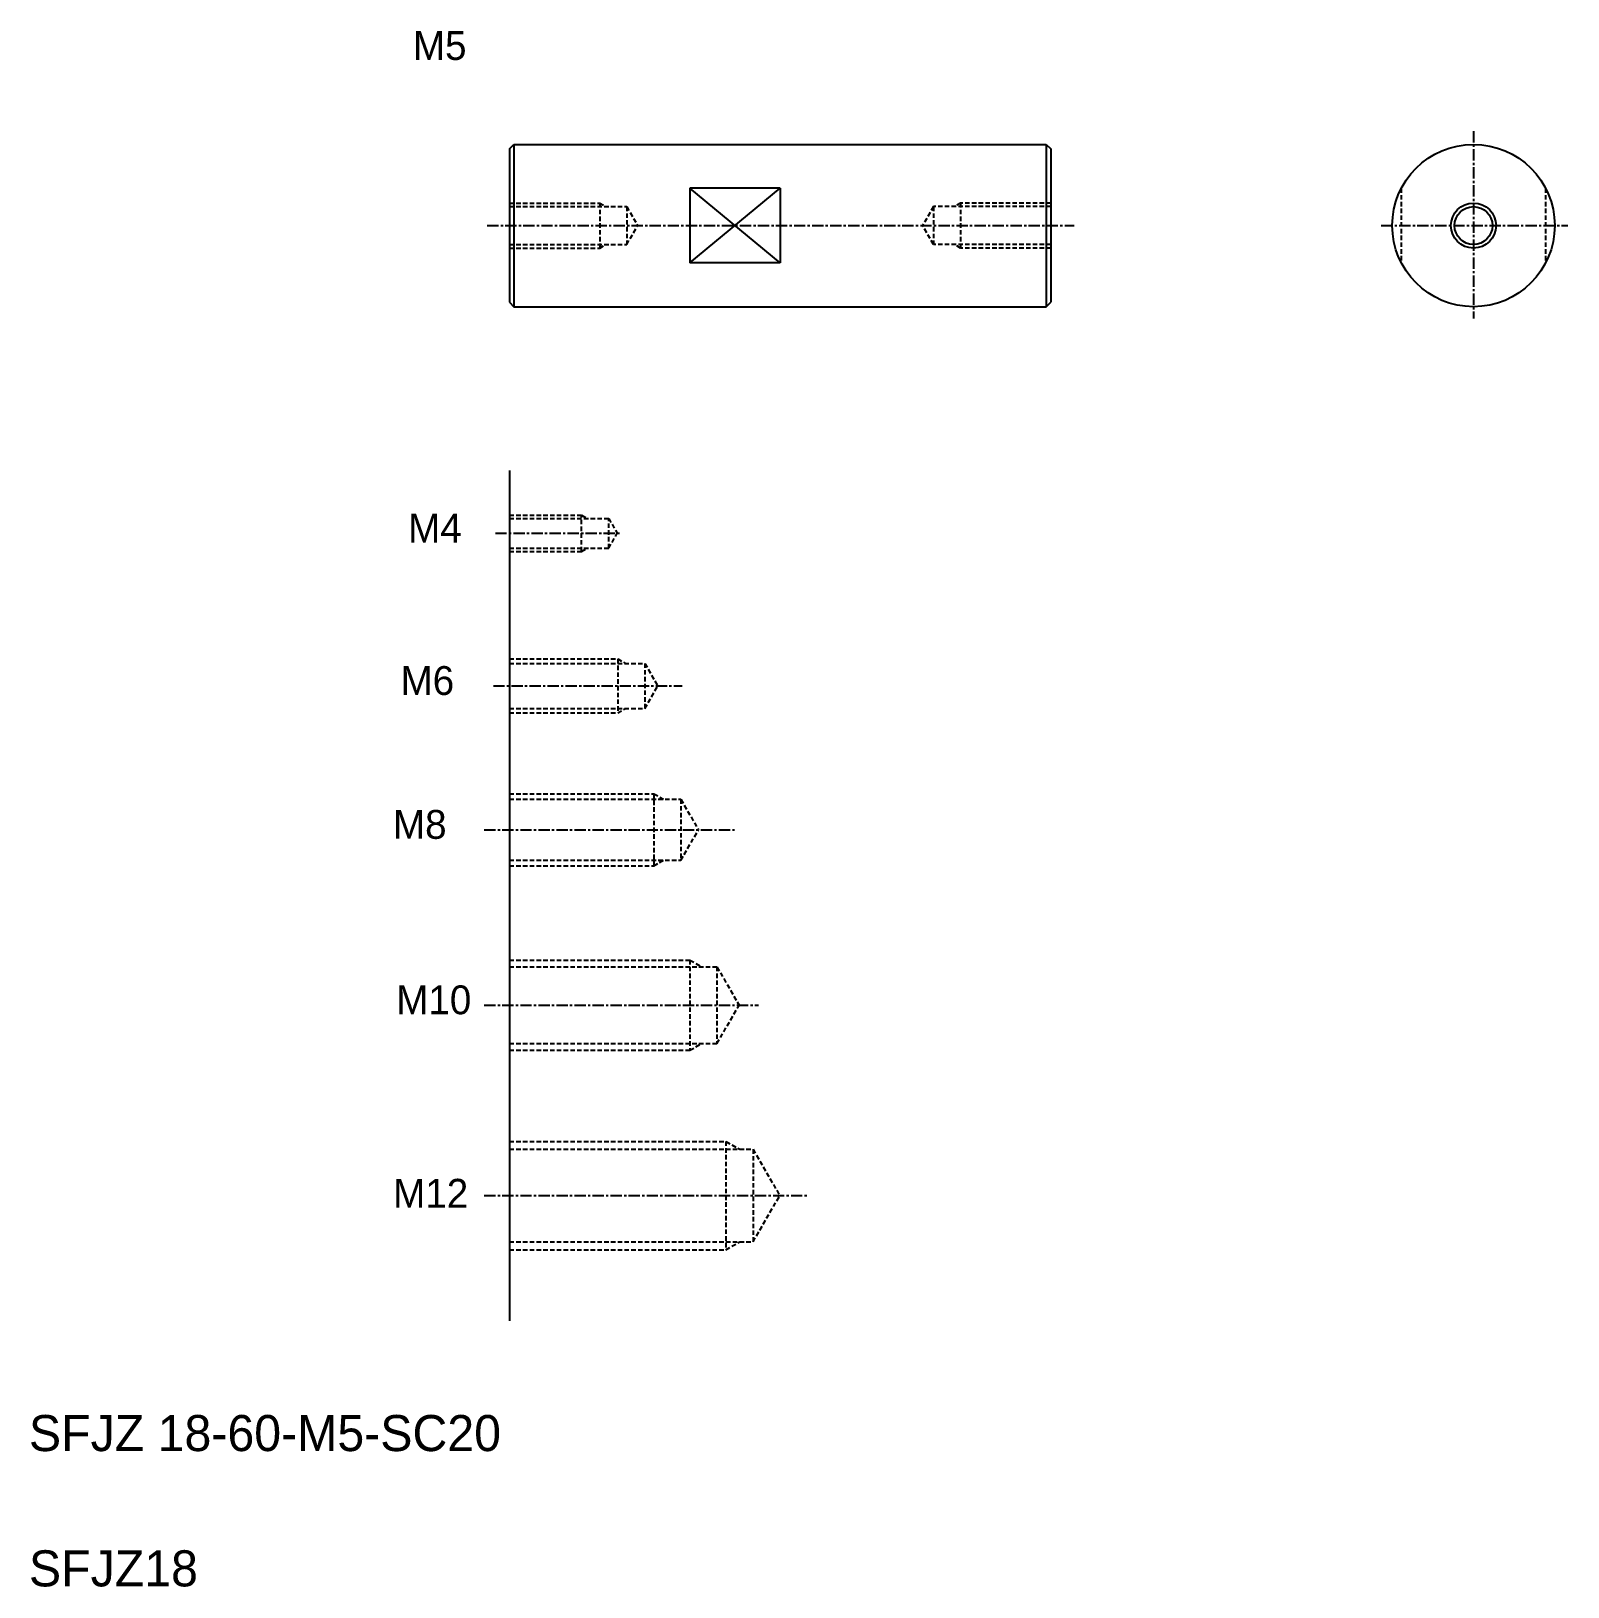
# Model space of a CAD drawing. Extents: x 48 to 218, y 36 to 208.
import ezdxf

# ---------------------------------------------------------------- set-up
doc = ezdxf.new("R2010")
doc.units = 0
doc.linetypes.add('CENTER', pattern=[2, 1.25, -0.25, 0.25, -0.25])
doc.linetypes.add('DASHED', pattern=[0.75, 0.5, -0.25])
doc.layers.get('0').update_dxf_attribs({"linetype": 'CONTINUOUS'})
doc.layers.add('CENTER', color=1, linetype='CENTER')

msp = doc.modelspace()

# ---------------------------------------------------------------- linework, layer by layer
at = {"color": 7, "linetype": 'CONTINUOUS'}
for p, q in [((101.08, 195.15), (101.58, 195.65)), ((101.08, 195.15), (101.08, 178.15)), ((101.58, 195.65), (160.58, 195.65)), ((101.58, 195.65), (101.58, 177.65)), ((160.58, 195.65), (160.58, 177.65)), ((160.58, 195.65), (161.08, 195.15)), ((161.08, 195.15), (161.08, 178.15)), ((121.08, 190.78), (121.08, 182.53)), ((131.08, 190.78), (121.08, 190.78)), ((131.08, 190.78), (131.08, 182.53)), ((131.08, 182.53), (121.08, 182.53)), ((101.08, 178.15), (101.58, 177.65)), ((160.58, 177.65), (161.08, 178.15)), ((101.58, 177.65), (160.58, 177.65)), ((101.08, 159.49), (101.08, 65.21))]:
    msp.add_line(p, q, dxfattribs=at)
at = {"color": 3, "linetype": 'CONTINUOUS'}
for p, q in [((121.08, 182.53), (131.08, 190.78)), ((131.08, 182.53), (121.08, 190.78))]:
    msp.add_line(p, q, dxfattribs=at)
at = {"color": 3, "linetype": 'DASHED'}
for p, q in [((199.92, 190.78), (199.92, 182.53)), ((215.92, 190.78), (215.92, 182.53)), ((101.08, 189.15), (111.08, 189.15)), ((101.08, 188.75), (114.08, 188.75)), ((111.08, 189.15), (111.08, 184.15)), ((111.08, 189.15), (111.69, 188.8)), ((114.08, 188.75), (114.08, 184.55)), ((114.08, 188.75), (115.29, 186.65)), ((148.08, 188.75), (146.87, 186.65)), ((161.08, 188.75), (148.08, 188.75)), ((148.08, 188.75), (148.08, 184.55)), ((151.08, 189.15), (150.47, 188.8)), ((161.08, 189.15), (151.08, 189.15)), ((151.08, 189.15), (151.08, 184.15)), ((114.08, 184.55), (115.29, 186.65)), ((148.08, 184.55), (146.87, 186.65)), ((101.08, 184.55), (114.08, 184.55)), ((161.08, 184.55), (148.08, 184.55)), ((101.08, 184.15), (111.08, 184.15)), ((111.08, 184.15), (111.69, 184.5)), ((151.08, 184.15), (150.47, 184.5)), ((161.08, 184.15), (151.08, 184.15)), ((101.08, 154.53), (109.08, 154.53)), ((101.08, 154.18), (112.08, 154.18)), ((109.08, 150.53), (109.08, 154.53)), ((109.08, 154.53), (109.69, 154.18)), ((112.08, 150.88), (112.08, 154.18)), ((112.08, 154.18), (113.03, 152.53)), ((112.08, 150.88), (113.03, 152.53)), ((101.08, 150.88), (112.08, 150.88)), ((101.08, 150.53), (109.08, 150.53)), ((109.08, 150.53), (109.69, 150.88)), ((101.08, 138.61), (113.08, 138.61)), ((101.08, 138.11), (116.08, 138.11)), ((113.08, 138.61), (113.08, 132.61)), ((113.08, 138.61), (113.95, 138.11)), ((116.08, 138.11), (116.08, 133.11)), ((116.08, 138.11), (117.52, 135.61)), ((116.08, 133.11), (117.52, 135.61)), ((101.08, 133.11), (116.08, 133.11)), ((113.08, 132.61), (113.95, 133.11)), ((101.08, 132.61), (113.08, 132.61)), ((101.08, 123.66), (117.08, 123.66)), ((101.08, 123.04), (120.08, 123.04)), ((117.08, 123.66), (117.08, 115.66)), ((117.08, 123.66), (118.16, 123.04)), ((120.08, 123.04), (122.03, 119.66)), ((120.08, 123.04), (120.08, 116.29)), ((120.08, 116.29), (122.03, 119.66)), ((101.08, 116.29), (120.08, 116.29)), ((101.08, 115.66), (117.08, 115.66)), ((117.08, 115.66), (118.16, 116.29)), ((101.08, 105.22), (121.08, 105.22)), ((121.08, 105.22), (122.38, 104.47)), ((121.08, 105.22), (121.08, 95.22)), ((101.08, 104.47), (124.08, 104.47)), ((124.08, 104.47), (124.08, 95.97)), ((124.08, 104.47), (126.53, 100.22)), ((124.08, 95.97), (126.53, 100.22)), ((101.08, 95.97), (124.08, 95.97)), ((101.08, 95.22), (121.08, 95.22)), ((121.08, 95.22), (122.38, 95.97)), ((101.08, 85.11), (125.08, 85.11)), ((125.08, 85.11), (125.08, 73.11)), ((125.08, 85.11), (126.6, 84.24)), ((101.08, 84.24), (128.08, 84.24)), ((128.08, 84.24), (128.08, 73.99)), ((128.08, 84.24), (131.04, 79.11)), ((128.08, 73.99), (131.04, 79.11)), ((101.08, 73.99), (128.08, 73.99)), ((101.08, 73.11), (125.08, 73.11)), ((125.08, 73.11), (126.6, 73.99))]:
    msp.add_line(p, q, dxfattribs=at)
at = {"color": 7, "linetype": 'CONTINUOUS'}
for radius in [9, 2.1]:
    msp.add_circle((207.92, 186.65), radius, dxfattribs=at)
at = {"color": 3}
msp.add_circle((207.92, 186.65), 2.5, dxfattribs=at)
at = {"layer": 'CENTER', "color": 1, "linetype": 'CENTER'}
for p, q in [((207.92, 197.11), (207.92, 176.35)), ((98.62, 186.65), (163.67, 186.65)), ((197.69, 186.65), (218.38, 186.65)), ((99.52, 152.53), (113.48, 152.53)), ((99.3, 135.61), (120.23, 135.61)), ((98.29, 119.66), (126.19, 119.66)), ((98.29, 100.22), (128.7, 100.22)), ((98.29, 79.11), (134.03, 79.11))]:
    msp.add_line(p, q, dxfattribs=at)

# ---------------------------------------------------------------- texts
at = {"color": 7, "linetype": 'CONTINUOUS'}
for s, height, p in [('M5', 3.2, (90.38, 205.01)), ('M4', 3.2, (89.85, 151.51)), ('M6', 3.2, (89.01, 134.61)), ('M8', 3.2, (88.17, 118.66)), ('M10', 3.2, (88.53, 99.21)), ('M12', 3.2, (88.19, 77.76)), ('SFJZ 18-60-M5-SC20', 4, (47.83, 50.78)), ('SFJZ18', 4, (47.83, 35.78))]:
    msp.add_text(s, height=height, dxfattribs=at).set_placement(p)

doc.saveas('drawing.dxf')
